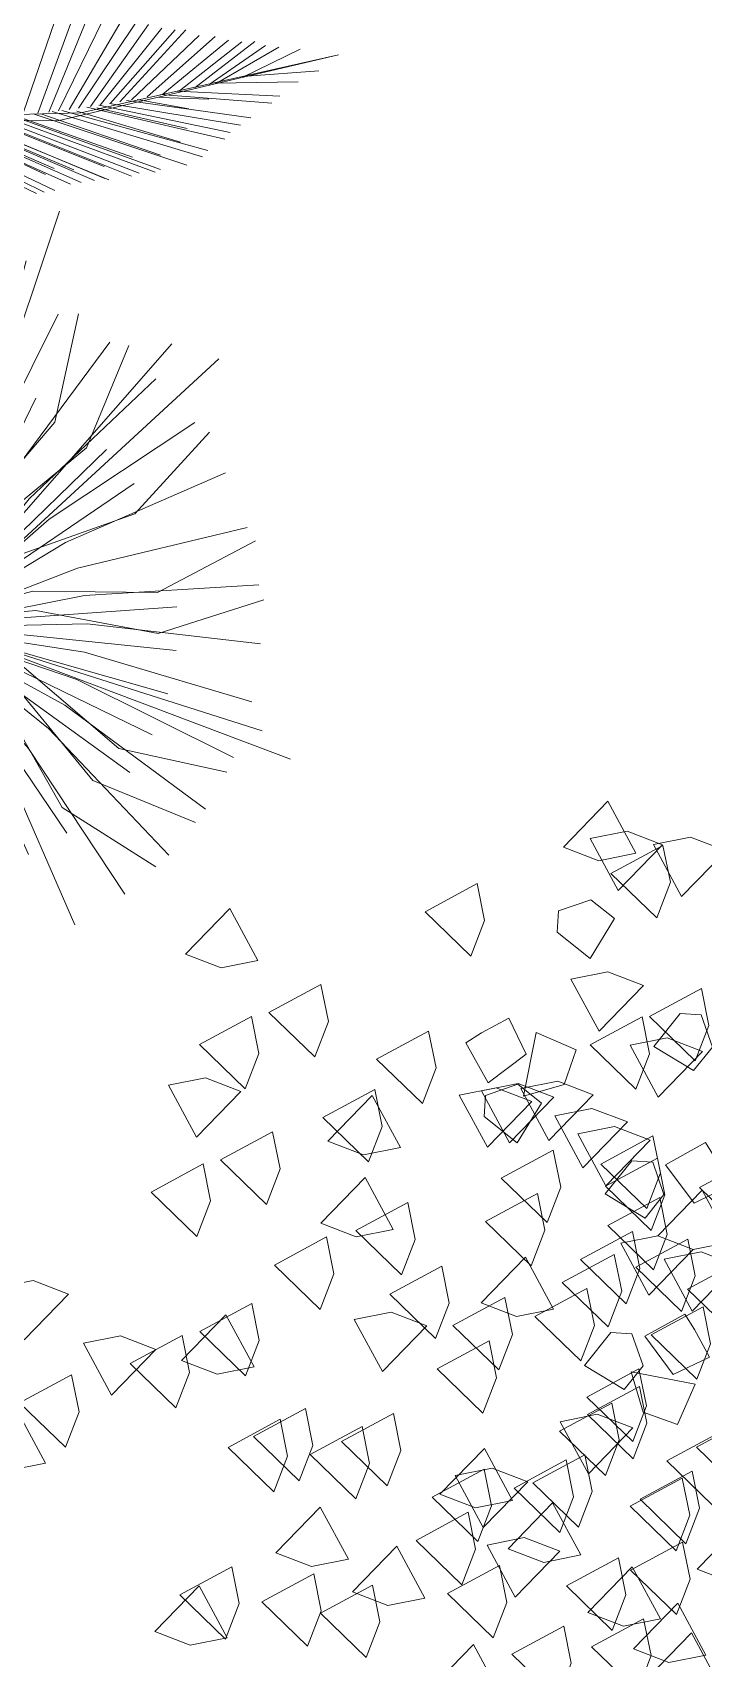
# Model space of a CAD drawing. Header units: metres. Extents: x 2 to 659295185, y -28 to 1124222152.
# Drawn here: x 658247.1061 to 658247.3106, y 1124124.5075 to 1124125.0032 of the extents above; entities that cross this region are included whole.
import ezdxf

# ---------------------------------------------------------------- set-up
doc = ezdxf.new("R2010")
doc.units = ezdxf.units.M
doc.header["$MEASUREMENT"] = 0
doc.linetypes.add('0', pattern=[0])
doc.layers.get('0').update_dxf_attribs({"linetype": 'CONTINUOUS'})
doc.layers.add('DPIC_Poligonal P4', color=242, linetype='CONTINUOUS', lineweight=50)

# ---------------------------------------------------------------- blocks, each defined once
blk = doc.blocks.new('JUNIPER1')
at = {"color": 104, "linetype": 'Continuous', "lineweight": 0}
for p, q in [((0.2299, -0.0275), (0.2829, 0.0847)), ((0.2463, -0.0308), (0.301, 0.0791)), ((0.259, -0.0307), (0.3159, 0.0733)), ((0.2702, -0.0306), (0.3341, 0.0699)), ((0.2829, -0.0304), (0.3554, 0.0667)), ((0.2939, -0.0301), (0.3703, 0.0609)), ((0.308, -0.0296), (0.3854, 0.0574)), ((0.3191, -0.0292), (0.4003, 0.0516)), ((0.3314, -0.0285), (0.4154, 0.048)), ((0.3422, -0.028), (0.4277, 0.0465)), ((0.3562, -0.0272), (0.4424, 0.0385)), ((0.3746, -0.0258), (0.4606, 0.0351)), ((0.3929, -0.0245), (0.4755, 0.0294)), ((0.4125, -0.0228), (0.4906, 0.0258)), ((0.4309, -0.0211), (0.5059, 0.0244)), ((0.4476, -0.0195), (0.5177, 0.0185)), ((0.458, -0.0184), (0.5328, 0.0149)), ((0.4865, -0.0154), (0.5571, 0.0097)), ((0.455, -0.0187), (0.5505, -0.0276)), ((0.4925, -0.0147), (0.5761, -0.0176)), ((0.071, -0.0212), (0.2342, -0.1233)), ((0.0864, -0.0227), (0.2435, -0.1228)), ((0.0965, -0.0235), (0.2559, -0.1221)), ((0.1185, -0.0253), (0.2749, -0.1168)), ((0.12, -0.025), (0.2473, -0.1024)), ((0.132, -0.0263), (0.2874, -0.1162)), ((0.1376, -0.0277), (0.258, -0.0965)), ((0.1471, -0.0273), (0.3029, -0.1154)), ((0.1575, -0.032), (0.2805, -0.1007)), ((0.1588, -0.028), (0.3153, -0.1147)), ((0.1675, -0.0333), (0.3196, -0.1165)), ((0.1853, -0.0293), (0.3461, -0.1153)), ((0.1879, -0.0322), (0.316, -0.1006)), ((0.195, -0.0297), (0.3556, -0.1127)), ((0.2066, -0.0301), (0.3741, -0.1139)), ((0.2163, -0.0303), (0.3805, -0.1114)), ((0.2234, -0.0322), (0.3497, -0.0936)), ((0.2407, -0.0308), (0.4115, -0.1098)), ((0.2497, -0.0317), (0.3825, -0.0948)), ((0.2631, -0.0307), (0.4308, -0.1023)), ((0.2742, -0.0306), (0.4376, -0.0954)), ((0.2914, -0.0332), (0.4072, -0.0825)), ((0.3034, -0.0298), (0.4587, -0.0845)), ((0.3151, -0.032), (0.4165, -0.0673)), ((0.3176, -0.0293), (0.4655, -0.0777)), ((0.33, -0.0286), (0.4785, -0.0705)), ((0.35, -0.0275), (0.4915, -0.0633)), ((0.3626, -0.0277), (0.4212, -0.045)), ((0.3887, -0.0282), (0.4455, -0.0363)), ((0.3901, -0.0247), (0.5176, -0.0489)), ((0.4097, -0.023), (0.5275, -0.0419))]:
    blk.add_line(p, q, dxfattribs=at)
at = {"color": 100, "linetype": 'Continuous', "lineweight": 0}
for points in [[(0.6008, -0.0017), (0.296, -0.0356), (0.1483, -0.0232), (-0.0096, -0.0064)], [(0.6008, -0.0017), (0.27, -0.042), (-0.004, -0.0135)]]:
    blk.add_lwpolyline(points, dxfattribs=at)
blk = doc.blocks.new('PINO1')
at = {"color": 100, "linetype": '0', "lineweight": 0}
for p, q in [((-0.0061, 0.0127), (-0.4348, 1.1806)), ((0.0243, 0.0255), (0.1947, 1.1345)), ((0.0122, 0), (0.0608, 1.0835)), ((0.0157, -0.0137), (-0.1494, 0.7131)), ((0.0108, -0.0141), (0.1042, 0.7253)), ((0.018, -0.0129), (-0.2708, 0.6742)), ((0.0084, -0.0136), (0.2288, 0.6983)), ((0.0221, -0.0101), (-0.4843, 0.5368)), ((0.0426, 0), (-0.943, 0.5099)), ((0.0021, -0.0099), (0.5489, 0.4964)), ((0.0237, -0.0082), (-0.5699, 0.4424)), ((0.0005, -0.008), (0.627, 0.3957)), ((0.0249, -0.0061), (-0.6379, 0.3346)), ((0.0061, 0), (0.9673, 0.3697)), ((0.0243, 0.0127), (1.0829, 0.3569)), ((-0.0007, -0.0059), (0.6864, 0.2829)), ((0.0258, -0.0038), (-0.6862, 0.2166)), ((-0.0015, -0.0035), (0.7253, 0.1615)), ((0.0262, -0.0014), (-0.7132, 0.0921)), ((0.0262, 0.0011), (-0.7181, -0.0353)), ((0.0258, 0.0035), (-0.7009, -0.1615)), ((0.025, 0.0059), (-0.662, -0.2829)), ((0.0238, 0.008), (-0.6027, -0.3957)), ((0.0204, 0.0115), (-0.4302, -0.5821)), ((0.0183, 0.0127), (-0.3224, -0.6501)), ((0.0159, 0.0136), (-0.2045, -0.6983)), ((0.0135, 0.0141), (-0.0799, -0.7253)), ((-0.0183, 0), (0.0192, -1.0452)), ((-0.0019, -0.0011), (0.7425, 0.0353)), ((-0.0014, 0.0038), (0.7105, -0.2166)), ((-0.0006, 0.0061), (0.6623, -0.3346)), ((0.0007, 0.0082), (0.5943, -0.4424)), ((0.0023, 0.0101), (0.5086, -0.5368)), ((0.0063, 0.0129), (0.2951, -0.6742)), ((0.0111, 0.0141), (0.0474, -0.7303)), ((0.0183, 0.0127), (0.578, -1.0325)), ((0.0183, -0.0127), (-1.0647, -0.2677)), ((0.0183, -0.0127), (-0.7024, -0.8472)), ((0.0183, -0.0255), (0.4928, -0.9943))]:
    blk.add_line(p, q, dxfattribs=at)
at = {"color": 3, "linetype": '0', "lineweight": 0}
blk.add_line((-0.0061, 0.051), (-0.4198, 1.007), dxfattribs=at)
at = {"color": 104, "linetype": '0', "lineweight": 0}
for points in [[(-0.0001, 0.0577), (-0.0182, 0.3391), (0.0562, 0.6927), (-0.0342, 1.0014)], [(0.0054, 0.0352), (-0.1439, 0.4487), (-0.2509, 0.9443)], [(-0.008, 0.058), (-0.0747, 0.332), (-0.0628, 0.6932), (-0.2054, 0.9815)], [(0.0115, 0.0348), (-0.0637, 0.4679), (-0.083, 0.9746)], [(0.0149, 0.0529), (0.0942, 0.3235), (0.285, 0.6304), (0.3057, 0.9514)], [(0.0175, 0.0334), (0.0186, 0.4729), (0.0876, 0.9752)], [(0.0231, 0.0309), (0.1005, 0.4635), (0.2557, 0.9463)], [(-0.0234, 0.0546), (-0.1797, 0.2893), (-0.2921, 0.6327), (-0.5248, 0.8549)], [(0.0282, 0.0275), (0.1796, 0.4401), (0.4162, 0.8885)], [(0.0326, 0.0232), (0.2534, 0.4033), (0.5643, 0.8038)], [(-0.0066, 0.0329), (-0.2883, 0.3703), (-0.5583, 0.7995)], [(0.0273, 0.0434), (0.1944, 0.2705), (0.4787, 0.4936), (0.6079, 0.7882)], [(-0.0304, 0.051), (-0.2251, 0.2549), (-0.3954, 0.5736), (-0.6631, 0.7521)], [(-0.0122, 0.0302), (-0.3481, 0.3135), (-0.6886, 0.6893)], [(0.0322, 0.0371), (0.2361, 0.2318), (0.5548, 0.4021), (0.7332, 0.6698)], [(0.0362, 0.0182), (0.3196, 0.3542), (0.6954, 0.6947)], [(-0.0171, 0.0265), (-0.3972, 0.2473), (-0.7977, 0.5582)], [(0.0389, 0.0127), (0.3764, 0.2944), (0.8056, 0.5644)], [(-0.042, 0.0404), (-0.2947, 0.1654), (-0.5638, 0.4066), (-0.8764, 0.4828)], [(-0.0214, 0.0221), (-0.434, 0.1735), (-0.8824, 0.4102)], [(0.0407, 0.0068), (0.4219, 0.2256), (0.8914, 0.417)], [(-0.0248, 0.017), (-0.4575, 0.0944), (-0.9402, 0.2496)], [(0.0413, 0.0007), (0.4547, 0.15), (0.9504, 0.2569)], [(-0.0493, 0.0264), (-0.3295, 0.0575), (-0.6649, 0.1921), (-0.9846, 0.1568)], [(0.0392, 0.0147), (0.3132, 0.0813), (0.6743, 0.0695), (0.9627, 0.2121)], [(-0.0273, 0.0114), (-0.4668, 0.0125), (-0.9691, 0.0815)], [(0.0409, -0.0054), (0.474, 0.0698), (0.9807, 0.0891)], [(-0.0514, 0.0108), (-0.3253, -0.0558), (-0.6865, -0.044), (-0.9749, -0.1866)], [(-0.0287, 0.0054), (-0.4618, -0.0698), (-0.9685, -0.0891)], [(-0.0503, 0.003), (-0.3086, -0.1102), (-0.6663, -0.1613), (-0.9255, -0.3518)], [(0.0389, 0.0068), (0.3202, 0.0248), (0.6738, -0.0495), (0.9826, 0.0408)], [(-0.0292, -0.0007), (-0.4426, -0.15), (-0.9382, -0.2569)], [(-0.0285, -0.0068), (-0.4097, -0.2256), (-0.8793, -0.417)], [(-0.0268, -0.0127), (-0.3642, -0.2944), (-0.7934, -0.5644)], [(-0.0443, -0.0116), (-0.2483, -0.2063), (-0.5669, -0.3766), (-0.7454, -0.6443)], [(-0.0241, -0.0182), (-0.3075, -0.3542), (-0.6832, -0.6947)], [(-0.0204, -0.0232), (-0.2412, -0.4033), (-0.5521, -0.8038)], [(-0.0337, -0.0232), (-0.1588, -0.2759), (-0.4, -0.545), (-0.4761, -0.8575)], [(-0.016, -0.0275), (-0.1674, -0.4401), (-0.4041, -0.8885)], [(-0.0109, -0.0309), (-0.0883, -0.4635), (-0.2436, -0.9463)], [(-0.0197, -0.0305), (-0.0508, -0.3107), (-0.1855, -0.646), (-0.1501, -0.9658)], [(-0.0053, -0.0334), (-0.0064, -0.4729), (-0.0754, -0.9752)], [(-0.012, -0.0322), (0.006, -0.3136), (-0.0683, -0.6672), (0.022, -0.9759)], [(-0.0041, -0.0325), (0.0625, -0.3065), (0.0507, -0.6677), (0.1933, -0.956)], [(0.0007, -0.0348), (0.0759, -0.4679), (0.0951, -0.9746)], [(0.0068, -0.0352), (0.1561, -0.4487), (0.263, -0.9443)], [(0.0188, -0.0329), (0.3005, -0.3703), (0.5705, -0.7995)], [(0.0243, -0.0302), (0.3603, -0.3135), (0.7007, -0.6893)], [(0.0245, -0.0207), (0.2517, -0.1877), (0.4748, -0.472), (0.7694, -0.6012)], [(0.0293, -0.0265), (0.4094, -0.2473), (0.8099, -0.5582)], [(0.0335, -0.0221), (0.4462, -0.1735), (0.8946, -0.4102)], [(0.037, -0.017), (0.4696, -0.0944), (0.9523, -0.2496)], [(0.0371, -0.0009), (0.3174, -0.032), (0.6527, -0.1666), (0.9725, -0.1313)], [(0.0394, -0.0114), (0.479, -0.0125), (0.9813, -0.0815)]]:
    blk.add_lwpolyline(points, dxfattribs=at)
at = {"color": 100, "linetype": '0', "lineweight": 0}
blk.add_lwpolyline([(-0.0007, 0.0346), (-0.2195, 0.4158), (-0.4109, 0.8853)], dxfattribs=at)
blk.add_lwpolyline([(-0.0707, -0.0018), (-0.0657, -0.0148), (-0.0576, -0.0262), (-0.0473, -0.0359), (-0.0354, -0.0436), (-0.0226, -0.0491), (-0.0097, -0.0521), (0.0027, -0.0524), (0.0139, -0.0498), (0.0231, -0.0442), (0.0305, -0.036), (0.0361, -0.0256), (0.0398, -0.0135), (0.0419, -0.0002), (0.0424, 0.0138), (0.0413, 0.028), (0.0387, 0.042), (0.0347, 0.0552), (0.0293, 0.0673), (0.0229, 0.0779), (0.0154, 0.0867), (0.0071, 0.0933), (-0.0019, 0.0972), (-0.0116, 0.0982), (-0.0216, 0.0959), (-0.032, 0.0901), (-0.0421, 0.0811), (-0.0515, 0.0698), (-0.0598, 0.0566), (-0.0663, 0.0422), (-0.0707, 0.0273), (-0.0723, 0.0124)], close=True, dxfattribs=at)
at = {"color": 12, "linetype": '0', "lineweight": 0}
blk.add_lwpolyline([(0.0129, -0.0346), (0.2317, -0.4158), (0.4231, -0.8853)], dxfattribs=at)
blk = doc.blocks.new('ARREGLO8')
at = {"color": 104, "linetype": 'Continuous', "lineweight": 0}
for points in [[(-0.15697, 0.18436), (-0.13118, 0.18191), (-0.13587, 0.19665), (-0.14759, 0.20647)], [(-0.20442, 0.17252), (-0.17863, 0.17006), (-0.18332, 0.1848), (-0.19504, 0.19462)], [(-0.1629, 0.17252), (-0.13711, 0.17006), (-0.1418, 0.1848), (-0.15352, 0.19462)], [(-0.1629, 0.14882), (-0.13711, 0.14636), (-0.1418, 0.1611), (-0.15352, 0.17093)], [(-0.18625, 0.13415), (-0.18379, 0.15994), (-0.19853, 0.15525), (-0.20836, 0.14352)], [(-0.18156, 0.13284), (-0.1791, 0.15863), (-0.19384, 0.15394), (-0.20366, 0.14222)], [(-0.14009, 0.13284), (-0.13763, 0.15863), (-0.15237, 0.15394), (-0.16219, 0.14222)], [(-0.1629, 0.10735), (-0.13711, 0.1049), (-0.1418, 0.11963), (-0.15352, 0.12946)], [(-0.2564, 0.10126), (-0.23921, 0.09423), (-0.23429, 0.11298), (-0.24903, 0.12002), (-0.25394, 0.10829)], [(-0.10744, 0.09702), (-0.10498, 0.12281), (-0.11972, 0.11812), (-0.12954, 0.10639)], [(-0.20525, 0.09133), (-0.2028, 0.11712), (-0.21753, 0.11243), (-0.22736, 0.10071)], [(-0.18748, 0.09133), (-0.18502, 0.11712), (-0.19976, 0.11243), (-0.20959, 0.10071)], [(-0.15786, 0.09133), (-0.15541, 0.11712), (-0.17014, 0.11243), (-0.17997, 0.10071)], [(-0.30035, 0.07381), (-0.29789, 0.0996), (-0.31263, 0.09491), (-0.32245, 0.08319)], [(-0.25888, 0.07381), (-0.25643, 0.0996), (-0.27116, 0.09491), (-0.28099, 0.08319)], [(-0.11639, 0.07354), (-0.11394, 0.09933), (-0.12867, 0.09464), (-0.1385, 0.08291)], [(-0.30017, 0.07532), (-0.27438, 0.07287), (-0.27907, 0.0876), (-0.29079, 0.09743)], [(-0.1629, 0.07181), (-0.13711, 0.06935), (-0.1418, 0.08409), (-0.15352, 0.09392)], [(-0.13417, 0.0676), (-0.13171, 0.09339), (-0.14645, 0.08871), (-0.15627, 0.07698)], [(-0.069, 0.06167), (-0.06655, 0.08746), (-0.08128, 0.08277), (-0.09111, 0.07105)], [(-0.23407, 0.03627), (-0.20828, 0.03381), (-0.21297, 0.04855), (-0.22469, 0.05837)], [(-0.10257, 0.03472), (-0.07678, 0.03227), (-0.08146, 0.047), (-0.09319, 0.05683)], [(-0.34182, 0.0145), (-0.33936, 0.04029), (-0.3541, 0.0356), (-0.36392, 0.02388)], [(-0.35063, 0.02347), (-0.33344, 0.02347), (-0.33589, 0.04223), (-0.34817, 0.04223), (-0.35554, 0.03051)], [(-0.23519, 0.0145), (-0.23273, 0.04029), (-0.24747, 0.0356), (-0.25729, 0.02388)], [(-0.11671, 0.01812), (-0.11425, 0.0439), (-0.12899, 0.03922), (-0.13882, 0.02749)], [(-0.25296, 0.00857), (-0.2505, 0.03436), (-0.26524, 0.02967), (-0.27506, 0.01795)], [(-0.04687, 0.01618), (-0.02108, 0.01372), (-0.02577, 0.02846), (-0.03749, 0.03828)], [(-0.3178, 0.00289), (-0.31534, 0.02868), (-0.33008, 0.02399), (-0.33991, 0.01227)], [(-0.18779, 0.00264), (-0.18534, 0.02843), (-0.20008, 0.02374), (-0.2099, 0.01202)], [(-0.19937, -0.02428), (-0.19692, 0.00151), (-0.21165, -0.00318), (-0.22148, -0.0149)], [(-0.13969, -0.04409), (-0.1139, -0.04654), (-0.11859, -0.03181), (-0.13032, -0.02198)], [(-0.3996, -0.05336), (-0.37381, -0.05582), (-0.3785, -0.04108), (-0.39022, -0.03126)], [(-0.24644, -0.05336), (-0.22065, -0.05582), (-0.22534, -0.04108), (-0.23706, -0.03126)], [(-0.05932, -0.08718), (-0.05686, -0.06139), (-0.0716, -0.06608), (-0.08142, -0.0778)], [(-0.05615, -0.08581), (-0.03036, -0.08827), (-0.03505, -0.07353), (-0.04677, -0.06371)], [(-0.2187, -0.12112), (-0.21625, -0.09533), (-0.23098, -0.10002), (-0.24081, -0.11174)], [(-0.26965, -0.14608), (-0.24386, -0.14854), (-0.24855, -0.1338), (-0.26027, -0.12398)]]:
    blk.add_lwpolyline(points, close=True, dxfattribs=at)
at = {"color": 40, "linetype": 'Continuous', "lineweight": 0}
for points in [[(-0.12718, 0.15623), (-0.12472, 0.18202), (-0.13946, 0.17733), (-0.14929, 0.16561)], [(-0.16134, 0.14918), (-0.15888, 0.17497), (-0.17362, 0.17028), (-0.18345, 0.15856)], [(-0.26497, 0.09589), (-0.26252, 0.12168), (-0.27726, 0.11699), (-0.28708, 0.10527)], [(-0.24128, 0.09589), (-0.23882, 0.12168), (-0.25356, 0.11699), (-0.26338, 0.10527)], [(-0.19981, 0.09589), (-0.19736, 0.12168), (-0.21209, 0.11699), (-0.22192, 0.10527)], [(-0.16427, 0.09589), (-0.16181, 0.12168), (-0.17655, 0.11699), (-0.18637, 0.10527)], [(-0.31612, 0.06431), (-0.29893, 0.05728), (-0.29402, 0.07604), (-0.30875, 0.08307), (-0.31366, 0.07135)], [(-0.26497, 0.05438), (-0.26252, 0.08017), (-0.27726, 0.07548), (-0.28708, 0.06376)], [(-0.2472, 0.05438), (-0.24475, 0.08017), (-0.25948, 0.07548), (-0.26931, 0.06376)], [(-0.23536, 0.05438), (-0.2329, 0.08017), (-0.24764, 0.07548), (-0.25746, 0.06376)], [(-0.21758, 0.05438), (-0.21513, 0.08017), (-0.22986, 0.07548), (-0.23969, 0.06376)], [(-0.27687, 0.04359), (-0.27441, 0.06938), (-0.28915, 0.0647), (-0.29897, 0.05297)], [(-0.28275, 0.03659), (-0.28029, 0.06238), (-0.29503, 0.05769), (-0.30485, 0.04597)], [(-0.29156, 0.04556), (-0.27437, 0.04556), (-0.27682, 0.06431), (-0.2891, 0.06431), (-0.29647, 0.05259)], [(-0.17612, 0.03659), (-0.17366, 0.06238), (-0.1884, 0.05769), (-0.19822, 0.04597)], [(-0.05764, 0.0402), (-0.05519, 0.06599), (-0.06992, 0.0613), (-0.07975, 0.04958)], [(-0.19389, 0.03066), (-0.19143, 0.05645), (-0.20617, 0.05176), (-0.21599, 0.04004)], [(-0.12872, 0.02473), (-0.12627, 0.05052), (-0.14101, 0.04583), (-0.15083, 0.0341)], [(-0.0391, 0.01235), (-0.03664, 0.03814), (-0.05138, 0.03345), (-0.0612, 0.02173)], [(-0.37752, -0.03406), (-0.37507, -0.00827), (-0.3898, -0.01296), (-0.39963, -0.02468)], [(-0.16778, -0.04137), (-0.16532, -0.01558), (-0.18006, -0.02027), (-0.18988, -0.03199)], [(-0.25909, -0.06123), (-0.25664, -0.03544), (-0.27138, -0.04013), (-0.2812, -0.05185)], [(-0.18745, -0.08511), (-0.18499, -0.05932), (-0.19973, -0.06401), (-0.20955, -0.07573)], [(-0.15963, -0.09904), (-0.15718, -0.07325), (-0.17191, -0.07794), (-0.18174, -0.08966)]]:
    blk.add_lwpolyline(points, close=True, dxfattribs=at)
at = {"color": 3, "linetype": 'Continuous', "lineweight": 0}
for points in [[(-0.2171, 0.13877), (-0.21464, 0.16456), (-0.22938, 0.15987), (-0.23921, 0.14815)], [(-0.20525, 0.13284), (-0.2028, 0.15863), (-0.21753, 0.15394), (-0.22736, 0.14222)], [(-0.10455, 0.13284), (-0.10209, 0.15863), (-0.11683, 0.15394), (-0.12665, 0.14222)], [(-0.09792, 0.11817), (-0.07213, 0.11571), (-0.07682, 0.13045), (-0.08855, 0.14028)], [(-0.23675, 0.12236), (-0.22447, 0.09892), (-0.21464, 0.11298), (-0.21956, 0.12705)], [(-0.23184, 0.08251), (-0.21464, 0.08251), (-0.2171, 0.10126), (-0.22938, 0.10126), (-0.23675, 0.08954)], [(-0.10962, 0.06888), (-0.08383, 0.06643), (-0.08852, 0.08116), (-0.10024, 0.09099)], [(-0.10806, -0.00442), (-0.1056, 0.02137), (-0.12034, 0.01668), (-0.13016, 0.00496)], [(-0.09817, -0.00973), (-0.09571, 0.01606), (-0.11045, 0.01137), (-0.12027, -0.00035)], [(-0.2186, -0.03482), (-0.19281, -0.03727), (-0.19749, -0.02254), (-0.20922, -0.01271)], [(-0.12773, -0.04816), (-0.12527, -0.02238), (-0.14001, -0.02706), (-0.14983, -0.03879)], [(-0.22685, -0.06346), (-0.22439, -0.03767), (-0.23913, -0.04235), (-0.24895, -0.05408)], [(-0.09991, -0.06209), (-0.09745, -0.0363), (-0.11219, -0.04099), (-0.12202, -0.05271)], [(-0.31816, -0.08331), (-0.31571, -0.05752), (-0.33044, -0.06221), (-0.34027, -0.07394)], [(-0.24652, -0.1072), (-0.24406, -0.08141), (-0.2588, -0.0861), (-0.26862, -0.09782)]]:
    blk.add_lwpolyline(points, close=True, dxfattribs=at)
at = {"color": 213, "linetype": 'Continuous', "lineweight": 0}
for points in [[(-0.12358, 0.1194), (-0.14937, 0.12186), (-0.14468, 0.10712), (-0.13296, 0.0973)], [(-0.18125, 0.11125), (-0.20704, 0.11371), (-0.20235, 0.09897), (-0.19063, 0.08915)], [(-0.25921, 0.10292), (-0.285, 0.10537), (-0.28031, 0.09064), (-0.26858, 0.08081)], [(-0.13751, 0.09159), (-0.1633, 0.09404), (-0.15861, 0.07931), (-0.14688, 0.06948)], [(-0.25328, 0.08515), (-0.27907, 0.0876), (-0.27438, 0.07287), (-0.26265, 0.06304)], [(-0.31851, 0.03776), (-0.3443, 0.04021), (-0.33961, 0.02547), (-0.32789, 0.01565)], [(-0.277, 0.04368), (-0.30279, 0.04614), (-0.2981, 0.0314), (-0.28638, 0.02157)], [(-0.277, 0.03183), (-0.30279, 0.03429), (-0.2981, 0.01955), (-0.28638, 0.00973)], [(-0.16139, 0.01994), (-0.18718, 0.0224), (-0.18249, 0.00766), (-0.17077, -0.00216)], [(-0.277, 0.01406), (-0.30279, 0.01652), (-0.2981, 0.00178), (-0.28638, -0.00805)], [(-0.32444, 0.00221), (-0.35023, 0.00467), (-0.34554, -0.01007), (-0.33382, -0.01989)], [(-0.30803, -0.01744), (-0.28459, -0.00516), (-0.29865, 0.00467), (-0.31272, -0.00024)], [(-0.26621, 0.00217), (-0.292, 0.00462), (-0.28731, -0.01011), (-0.27559, -0.01994)], [(-0.26818, -0.01252), (-0.26818, 0.00467), (-0.28693, 0.00221), (-0.28693, -0.01007), (-0.27521, -0.01744)], [(-0.38813, -0.00577), (-0.41392, -0.00331), (-0.40923, -0.01805), (-0.39751, -0.02787)], [(-0.25921, -0.00371), (-0.285, -0.00126), (-0.28031, -0.01599), (-0.26858, -0.02582)], [(-0.34527, -0.03622), (-0.34527, -0.01903), (-0.36403, -0.02148), (-0.36403, -0.03376), (-0.35231, -0.04113)], [(-0.28693, -0.03709), (-0.2799, -0.01989), (-0.29865, -0.01498), (-0.30569, -0.02972), (-0.29397, -0.03463)], [(-0.37395, -0.0274), (-0.39974, -0.02495), (-0.39505, -0.03968), (-0.38333, -0.04951)], [(-0.08512, -0.05998), (-0.11091, -0.05753), (-0.10622, -0.07226), (-0.0945, -0.08209)], [(-0.18856, -0.09849), (-0.21435, -0.09603), (-0.20966, -0.11077), (-0.19794, -0.12059)], [(-0.08048, -0.10171), (-0.10627, -0.09925), (-0.10158, -0.11399), (-0.08985, -0.12381)]]:
    blk.add_lwpolyline(points, close=True, dxfattribs=at)

msp = doc.modelspace()

# ---------------------------------------------------------------- block references
at = {"layer": 'DPIC_Poligonal P4', "lineweight": 0}
for name, p, xscale, yscale, zscale, rotation in [('JUNIPER1', (658247.0426, 1124124.9795), 0.2624999999140053, 0.2624999999140053, 0.2624999999140053, 6.329646492946961), ('PINO1', (658247.07254, 1124124.82348), 0.1049999999136934, 0.1049999999136934, 0.1049999999136934, 321.3296465506845), ('ARREGLO8', (658247.12542, 1124124.50984), 0.7500000000435934, 0.7500000000435934, 0.7500000000435934, 231.3296464949042)]:
    msp.add_blockref(name, p, dxfattribs=dict(at, xscale=xscale, yscale=yscale, zscale=zscale, rotation=rotation))

doc.saveas('drawing.dxf')
